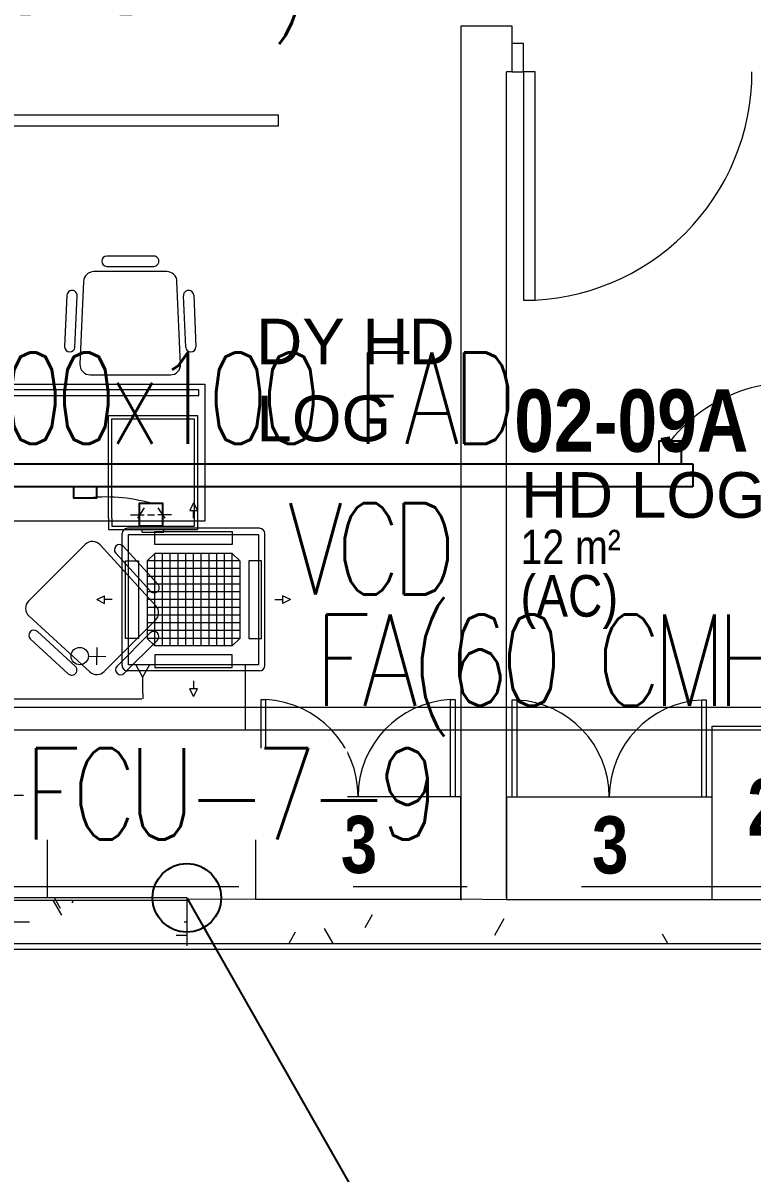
# Model space of a CAD drawing. Header units: millimetres. Extents: x 50620 to 404449, y -131543 to 97.
# Drawn here: x 357970 to 361162, y -108453 to -103417 of the extents above; entities that cross this region are included whole.
import ezdxf

# ---------------------------------------------------------------- set-up
doc = ezdxf.new("R2010")
doc.units = ezdxf.units.MM
doc.linetypes.add('CONTINOUS', pattern=[0])
doc.linetypes.add('IDA - Grid Line', pattern=[3500, 2000, -500, 500, -500])
for name, color, linetype, lineweight in [('1599_DB_A_BLK2_HQ_R21-2ND STOREY 20230517--$0$A-_DOOR----_E', 8, 'Continuous', 9), ('1599_DB_A_BLK2_HQ_R21-2ND STOREY 20230517--$0$S-_COLN----_E', 8, 'Continuous', 9), ('A-_FLOR----_E', 8, 'Continuous', 9), ('A-_FURT----_E', 8, 'Continuous', 9), ('A-_ROOMNAME_A', 8, 'Continuous', 9), ('A-_WALL----_E', 8, 'Continuous', 9), ('A-_WALL----_E-1', 8, 'Continuous', 18), ('A-_WALL----_H-2', 8, 'Continuous', 9), ('A-_WALLPRTN_E', 8, 'Continuous', 9), ('FURNITURE', 8, 'Continuous', 9), ('M-_ACMV TX', 6, 'Continuous', 25), ('M-_ACON----_E-N', 7, 'Continuous', 9), ('M-_ARCHI', 8, 'Continuous', 5), ('M-AC-TEXT', 5, 'CONTINOUS', 25), ('M-ACMV_CDP', 190, 'DRAIN_PIPE', 13), ('M-ACMV_FAD', 3, 'Continuous', 25), ('M-ACMV_FAF', 3, 'Continuous', 25), ('M-ACMV_FCU', 5, 'Continuous', 25), ('M-ACMV_FLEXD', 222, 'Continuous', 25), ('M-ACMV_PW', 8, 'REFRIGERANT', 25), ('M-ACMV_REF-P', 134, '500-1-RP', 9), ('M-FA TEXT', 3, 'Continuous', 25), ('M_ACMV_ANNOTATION', 7, 'Continuous', 20)]:
    doc.layers.add(name, color=color, linetype=linetype, lineweight=lineweight)
doc.layers.add('S-_ANOTGRID_E-1', color=9, linetype='IDA - Grid Line', lineweight=5, true_color=0x808080)
doc.styles.add('Arial', font='arial.ttf', dxfattribs={"width": 0.8, "height": 300})
doc.styles.add('Arial Narrow_4', font='ARIALN.TTF', dxfattribs={"height": 375})
doc.styles.add('Arial Narrow_B_2', font='ARIALNB.TTF', dxfattribs={"height": 500})
doc.styles.add('Arial Narrow_B_4', font='ARIALNB.TTF', dxfattribs={"height": 500})
doc.styles.add('Arial_3', font='arial.ttf', dxfattribs={"height": 500})
doc.styles.add('ROMANS', font='romans.shx', dxfattribs={"width": 0.8})
doc.styles.get("Standard").update_dxf_attribs({"font": 'arial.ttf'})
doc.linetypes.add('500-1-RP', pattern='A,0.75,-0.5,0.75,-0.5,0.75,-0.5,0.75,-1.7,["RP",Standard,S=1,R=0,X=-1,Y=-0.5],-1.7', length=7.9)
doc.linetypes.add('BATTING', pattern='A,0.0001,-0.1,[134,ltypeshp.shx,S=0.1,R=0,X=-0.1,Y=0],-0.2,[134,ltypeshp.shx,S=0.1,R=180,X=0.1,Y=0],-0.1', length=0.4001)
doc.linetypes.add('DRAIN_PIPE', pattern='A,0.5,-0.2,["D",Standard,S=0.1,R=0,X=-0.1,Y=-0.05],-0.25', length=0.95)
doc.linetypes.add('REFRIGERANT', pattern='A,15,-5.08,["R",Standard,S=2.54,R=0,X=-2.54,Y=-1.27],-5.08', length=25.16)
doc.dimstyles.get("Standard").update_dxf_attribs({"dimtxt": 200, "dimasz": 150, "dimexe": 0.18, "dimexo": 0.0625, "dimgap": 10, "dimtad": 1, "dimtih": 1, "dimtoh": 1, "dimdec": 0, "dimzin": 0, "dimdsep": 46, "dimtxsty": 'Standard', "dimcen": 0.09, "dimclrd": 256, "dimclre": 256, "dimclrt": 256, "dimadec": 0, "dimazin": 0, "dimtfac": 1, "dimtdec": 0, "dimtofl": 0, "dimtmove": 0, "dimatfit": 3, "dimfxl": 1, "dimtolj": 1, "dimtzin": 0, "dimarcsym": 1})

# ---------------------------------------------------------------- blocks, each defined once
blk = doc.blocks.new('A$C7208cd76')
at = {"layer": 'M-ACMV_FCU', "lineweight": 15}
for p, q in [((0, 424.1), (-17, 390.2)), ((0, 424.1), (17, 390.2)), ((-17, 390.2), (17, 390.2)), ((0, 356.2), (0, 390.2)), ((288.8, 312.5), (-288.8, 312.5)), ((288.9, 312.6), (288.9, 312.6)), ((-312.5, 288.8), (-312.5, -288.8)), ((312.5, 288.8), (312.5, -288.8)), ((312.6, 288.9), (312.6, 288.9)), ((-202.6, 169.6), (-169.6, 202.6)), ((-169.6, 202.6), (169.6, 202.6)), ((-169.6, 202.6), (-169.6, -202.6)), ((-135.7, 202.6), (-135.7, -202.6)), ((-101.8, 202.6), (-101.8, -202.6)), ((-67.9, 202.6), (-67.9, -202.6)), ((-33.9, 202.6), (-33.9, -202.6)), ((0, 202.6), (0, -202.6)), ((33.9, 202.6), (33.9, -202.6)), ((67.9, 202.6), (67.9, -202.6)), ((101.8, 202.6), (101.8, -202.6)), ((135.7, 202.6), (135.7, -202.6)), ((169.6, 202.6), (202.6, 169.6)), ((169.6, 202.6), (169.6, -202.6)), ((-202.6, 169.6), (-202.6, -169.6)), ((202.6, 169.6), (-202.6, 169.6)), ((202.6, 169.6), (202.6, -169.6)), ((202.6, 135.7), (-202.6, 135.7)), ((202.6, 101.8), (-202.6, 101.8)), ((202.6, 67.9), (-202.6, 67.9)), ((-424.1, 0), (-390.2, 17)), ((-424.1, 0), (-390.2, -17)), ((-390.2, -17), (-390.2, 17)), ((-356.2, 0), (-390.2, 0)), ((202.6, 33.9), (-202.6, 33.9)), ((202.6, 0), (-202.6, 0)), ((356.2, 0), (390.2, 0)), ((390.2, 17), (390.2, -17)), ((424.1, 0), (390.2, 17)), ((424.1, 0), (390.2, -17)), ((202.6, -33.9), (-202.6, -33.9)), ((202.6, -67.9), (-202.6, -67.9)), ((202.6, -101.8), (-202.6, -101.8)), ((202.6, -135.7), (-202.6, -135.7)), ((-169.6, -202.6), (-202.6, -169.6)), ((202.6, -169.6), (-202.6, -169.6)), ((169.6, -202.6), (202.6, -169.6)), ((-169.6, -202.6), (169.6, -202.6)), ((288.8, -312.5), (-288.8, -312.5)), ((17, -390.2), (-17, -390.2)), ((0, -424.1), (-17, -390.2)), ((0, -356.2), (0, -390.2)), ((0, -424.1), (17, -390.2))]:
    blk.add_line(p, q, dxfattribs=at)
for points in [[(285, 285), (285, -285), (-285, -285), (-285, 285)], [(-169.6, 241.6), (169.6, 241.6), (169.6, 297.9), (-169.6, 297.9)], [(-241.6, 169.6), (-241.6, -169.6), (-297.9, -169.6), (-297.9, 169.6)], [(241.6, 169.6), (241.6, -169.6), (297.9, -169.6), (297.9, 169.6)], [(-169.6, -241.6), (169.6, -241.6), (169.6, -297.9), (-169.6, -297.9)]]:
    blk.add_lwpolyline(points, close=True, dxfattribs=at)
for centre, start, end in [((-288.8, 288.8), 90, 180), ((288.8, 288.8), 0, 90), ((-288.8, -288.8), 180, 270), ((288.8, -288.8), 270, 0)]:
    blk.add_arc(centre, 23.7, start, end, dxfattribs=at)
blk = doc.blocks.new('A$C49267d6b')
at = {"layer": 'M-_ACON----_E-N', "lineweight": 0}
for p, q in [((-25.4, 76.2), (12.7, 101.6)), ((0, 127), (0, 76.2)), ((0, 63.5), (0, 38.1)), ((-25.4, 25.4), (12.7, 0)), ((0, -25.4), (0, 25.4))]:
    blk.add_line(p, q, dxfattribs=at)
blk = doc.blocks.new('SSO')
at = {"layer": 'M-ACMV_PW', "color": 1, "linetype": 'ByBlock', "lineweight": 5}
for points in [[(1064770.8, 20778.3), (1064771.8, 20867.5)], [(1064770.8, 20778.3), (1064771.8, 20867.5)], [(1064770.8, 20778.3), (1064771.8, 20867.5)], [(1064770.8, 20778.3), (1064771.8, 20867.5)], [(1064770.8, 20778.3), (1064771.8, 20867.5)], [(1064770.8, 20778.3), (1064771.8, 20867.5)], [(1064815.9, 20822.4), (1064726.7, 20823.4)], [(1064815.9, 20822.4), (1064726.7, 20823.4)]]:
    blk.add_lwpolyline(points, dxfattribs=at)
blk.add_circle((1064770.3, 20733.6), 44.6, dxfattribs=at)
blk.add_circle((1064770.3, 20733.6), 44.6, dxfattribs=at)
blk = doc.blocks.new('A$C81577ca4')
at = {"layer": 'M-ACMV_REF-P', "lineweight": 0, "ltscale": 0.75}
for p, q in [((19, -95), (-36, -125)), ((-36, -125), (-86, -125)), ((19, -155), (-36, -125))]:
    blk.add_line(p, q, dxfattribs=at)
blk = doc.blocks.new('ARCHI 2ND_2024 09 11')
at = {"layer": '1599_DB_A_BLK2_HQ_R21-2ND STOREY 20230517--$0$S-_COLN----_E', "lineweight": 5}
h = blk.add_hatch(dxfattribs=at)
h.set_pattern_fill('FP_3', color=8, style=0, pattern_type=2)
h.set_pattern_definition([(6e-11, (-28420.7, -3975.34), (1016, 254), [83.82, -678.18, 83.82, -678.18, -4064]), (6e-11, (-28420.7, -3975.34), (1016, 254), [-1524, 83.82, -1440.18, 83.82, -678.18, -1778]), (6e-11, (-28420.7, -3975.34), (1016, 254), [-3810, 83.82, -424.18, 83.82, -1186.18]), (120, (-28039.7, -3848.34), (-727.97045, 752.8818), [83.82, -678.18, 83.82, -678.18, -4064]), (120, (-28039.7, -3848.34), (-727.97045, 752.8818), [-1524, 83.82, -1440.18, 83.82, -678.18, -1778]), (120, (-28039.7, -3848.34), (-727.97045, 752.8818), [-3810, 83.82, -424.18, 83.82, -1186.18]), (240, (-27912.7, -3340.34), (-288.02955, -1006.8818), [83.82, -678.18, 83.82, -678.18, -4064]), (240, (-27912.7, -3340.34), (-288.02955, -1006.8818), [-1524, 83.82, -1440.18, 83.82, -678.18, -1778]), (240, (-27912.7, -3340.34), (-288.02955, -1006.8818), [-3810, 83.82, -424.18, 83.82, -1186.18])])
h.paths.add_polyline_path([(-26300, -79260.6), (-29050, -79260), (-29050, -79460), (-26300, -79450)])
at = {"layer": 'A-_WALL----_H-2', "lineweight": 5}
h = blk.add_hatch(dxfattribs=at)
h.set_pattern_fill('FP_3', color=256, style=0, pattern_type=2)
h.set_pattern_definition([(360, (102886.37, 38752.37), (1016, 254), [83.82, -678.18, 83.82, -678.18, -4064]), (360, (102886.37, 38752.37), (1016, 254), [-1524, 83.82, -1440.18, 83.82, -678.18, -1778]), (360, (102886.37, 38752.37), (1016, 254), [-3810, 83.82, -424.18, 83.82, -1186.18]), (120, (103267.37, 38879.37), (-727.97045, 752.8818), [83.82, -678.18, 83.82, -678.18, -4064]), (120, (103267.37, 38879.37), (-727.97045, 752.8818), [-1524, 83.82, -1440.18, 83.82, -678.18, -1778]), (120, (103267.37, 38879.37), (-727.97045, 752.8818), [-3810, 83.82, -424.18, 83.82, -1186.18]), (240, (103394.37, 39387.37), (-288.02955, -1006.8818), [83.82, -678.18, 83.82, -678.18, -4064]), (240, (103394.37, 39387.37), (-288.02955, -1006.8818), [-1524, 83.82, -1440.18, 83.82, -678.18, -1778]), (240, (103394.37, 39387.37), (-288.02955, -1006.8818), [-3810, 83.82, -424.18, 83.82, -1186.18])])
h.paths.add_polyline_path([(-27677.6, -79450), (-22150, -79450), (-22150, -79325), (-35450, -79325), (-35450, -79450)])
at = {"color": 8, "lineweight": 5}
for p, q in [((-27672.1, -75820.6), (-25899.9, -75820.6)), ((-25899.9, -75820.6), (-25899.9, -75870.6)), ((-25899.9, -75870.6), (-27672.1, -75870.6)), ((-26445.2, -76439.7), (-26650.2, -76439.7)), ((-26650.2, -76484.7), (-26445.2, -76484.7)), ((-26388.2, -76507.7), (-26707.1, -76507.7)), ((-26752.1, -76550.7), (-26768.1, -76912.7)), ((-26327.3, -76912.7), (-26343.3, -76550.7)), ((-26825.2, -76611.4), (-26835.2, -76837.2)), ((-26790.2, -76838.2), (-26780.3, -76613.4)), ((-26305.2, -76838.2), (-26315.1, -76613.4)), ((-26270.1, -76611.4), (-26260.2, -76837.2)), ((-26723.2, -76959.7), (-26372.2, -76959.7)), ((-26643.1, -77137.8), (-26253.1, -77137.8)), ((-26643.1, -77587.3), (-26643.1, -77137.8)), ((-26253.1, -77137.8), (-26253.1, -77637.3)), ((-26628.1, -77152.8), (-26268.1, -77152.8)), ((-26628.1, -77587.3), (-26628.1, -77152.8)), ((-26268.1, -77152.8), (-26268.1, -77622.3)), ((-26643.1, -77587.3), (-26643.1, -77637.3)), ((-26628.1, -77587.3), (-26628.1, -77622.3)), ((-26643.1, -77637.3), (-26253.1, -77637.3)), ((-26643.1, -77637.3), (-26253.1, -77637.3)), ((-26628.1, -77622.3), (-26268.1, -77622.3)), ((-26496.1, -77648.3), (-26496.1, -77637.3)), ((-26496.1, -77648.3), (-26400.1, -77648.3)), ((-26400.1, -77648.3), (-26400.1, -77637.3)), ((-26993.2, -77950.7), (-26745, -77702.5)), ((-26680, -77704), (-26435.4, -77971.3)), ((-26611.7, -77741), (-26459.8, -77907)), ((-26426.6, -77876.6), (-26579.2, -77709.9)), ((-26724.4, -78260.3), (-26991.7, -78015.7)), ((-26436.7, -78033.5), (-26662.2, -78259)), ((-26954.7, -78084), (-26788.7, -78235.9)), ((-26605.7, -78235), (-26460.7, -78090)), ((-26819.1, -78269.1), (-26985.8, -78116.5)), ((-26428.9, -78121.8), (-26573.9, -78266.8))]:
    blk.add_line(p, q, dxfattribs=at)
blk.add_lwpolyline([(-27072, -78800), (-27672, -78800), (-27672, -77000), (-26222, -77000), (-26222, -77600), (-27072, -77600)], close=True, dxfattribs=at)
for centre, radius, start, end in [((-26650.2, -76462.2), 22.5, 90, 270), ((-26445.2, -76462.2), 22.5, 270, 90), ((-26707.1, -76552.7), 45, 90, 177.4674), ((-26388.2, -76552.7), 45, 2.5326, 90), ((-26802.7, -76612.4), 22.5, 357.4674, 177.473), ((-26292.6, -76612.4), 22.5, 2.527, 182.5326), ((-26812.7, -76837.2), 22.5, 180, 357.4674), ((-26282.7, -76837.2), 22.5, 182.5326, 0), ((-26723.2, -76914.7), 45, 177.4674, 270), ((-26372.2, -76914.7), 45, 270, 2.5326), ((-26713.2, -77734.4), 45, 42.4674, 135), ((-26595.1, -77725.8), 22.5, 45, 222.4674), ((-26443.2, -77891.8), 22.5, 222.4674, 42.473), ((-26961.4, -77982.5), 45, 135, 227.5326), ((-26468.6, -78001.6), 45, 315, 42.4674), ((-26468.6, -78001.6), 45, 315, 42.4674), ((-26969.9, -78100.6), 22.5, 47.5326, 225), ((-26444.8, -78105.9), 22.5, 315, 135), ((-26803.9, -78252.5), 22.5, 227.527, 47.5326), ((-26589.8, -78250.9), 22.5, 135, 315), ((-26694.1, -78227.2), 45, 227.5326, 315)]:
    blk.add_arc(centre, radius, start, end, dxfattribs=at)
at = {"layer": '1599_DB_A_BLK2_HQ_R21-2ND STOREY 20230517--$0$A-_DOOR----_E', "color": 8, "lineweight": 5}
for p, q in [((-24825, -75508.3), (-24875, -75508.3)), ((-24825, -75633.3), (-24825, -75508.3)), ((-24875, -75633.3), (-24825, -75633.3)), ((-24825, -75633.3), (-24825, -76633.3)), ((-24775, -75633.3), (-24825, -75633.3)), ((-24775, -76633.3), (-24775, -75633.3)), ((-24825, -76633.3), (-24775, -76633.3))]:
    blk.add_line(p, q, dxfattribs=at)
blk.add_arc((-24825, -75633.3), 1000, 270, 0, dxfattribs=at)
at = {"layer": '1599_DB_A_BLK2_HQ_R21-2ND STOREY 20230517--$0$S-_COLN----_E', "color": 8, "lineweight": 5}
for p, q in [((-24875, -75433.3), (-25100, -75433.3)), ((-25100, -75433.3), (-25100, -79250)), ((-24875, -75633.3), (-24875, -75433.3)), ((-24900, -79250), (-24900, -75633.3)), ((-24875, -75633.3), (-24900, -75633.3)), ((-22150, -79259.3), (-26300, -79256.4)), ((-35450, -79450), (-22150, -79450)), ((-35450, -79450), (-22150, -79450)), ((-36275, -79475), (-21325, -79475)), ((-36275, -79475), (-21325, -79475))]:
    blk.add_line(p, q, dxfattribs=at)
at = {"layer": '1599_DB_A_BLK2_HQ_R21-2ND STOREY 20230517--$0$S-_COLN----_E', "color": 8, "linetype": 'Continuous', "lineweight": 5}
for p, q in [((-26852.7, -79297.1), (-26879.9, -79250)), ((-26346.7, -79413.3), (-26300, -79413.3))]:
    blk.add_line(p, q, dxfattribs=at)
at = {"layer": 'A-_FLOR----_E', "lineweight": 5}
blk.add_line((-36250, -79450), (-21350, -79450), dxfattribs=at)
at = {"layer": 'A-_FLOR----_E', "color": 8, "lineweight": 5}
blk.add_line((-36250, -79450), (-21350, -79450), dxfattribs=at)
at = {"layer": 'A-_FURT----_E', "color": 8, "lineweight": 5}
for p, q in [((-25975, -78806.6), (-25975, -78381.6)), ((-25975, -78381.6), (-25955, -78381.6)), ((-25955, -78381.6), (-25955, -78806.6)), ((-25145, -78806.6), (-25145, -78381.6)), ((-25145, -78381.6), (-25125, -78381.6)), ((-25125, -78381.6), (-25125, -78806.6)), ((-24875, -78808.4), (-24875, -78383.4)), ((-24875, -78383.4), (-24855, -78383.4)), ((-24855, -78383.4), (-24855, -78808.4)), ((-24045, -78808.4), (-24045, -78383.4)), ((-24045, -78383.4), (-24025, -78383.4)), ((-24025, -78383.4), (-24025, -78808.4)), ((-26000, -78806.6), (-25100, -78806.6)), ((-26000, -78806.6), (-26000, -79256.6)), ((-25100, -79256.6), (-25100, -78806.6)), ((-24900, -78808.4), (-24000, -78808.4)), ((-24900, -78808.4), (-24900, -79258.4)), ((-24000, -79258.4), (-24000, -78808.4)), ((-25100, -79256.6), (-26000, -79256.6)), ((-24000, -79258.4), (-24900, -79258.4))]:
    blk.add_line(p, q, dxfattribs=at)
for points in [[(-23550, -79258.4), (-24000, -79258.4), (-24000, -78498.4), (-23550, -78498.4)], [(-27672, -79250), (-27672, -78800), (-26912, -78800), (-26912, -79250)]]:
    blk.add_lwpolyline(points, close=True, dxfattribs=at)
for centre, start, end in [((-25975, -78806.6), 0, 87.281), ((-25125, -78806.6), 92.719, 180), ((-24875, -78808.4), 0, 87.281), ((-24025, -78808.4), 92.719, 180)]:
    blk.add_arc(centre, 425, start, end, dxfattribs=at)
at = {"layer": 'A-_WALL----_E', "lineweight": 5}
blk.add_line((-35450, -79450), (-22150, -79450), dxfattribs=at)
at = {"layer": 'A-_WALL----_E', "color": 8, "lineweight": 5}
blk.add_line((-35450, -79450), (-22150, -79450), dxfattribs=at)
at = {"layer": 'A-_WALL----_E-1', "lineweight": 5}
blk.add_line((-36125, -79475), (-21325, -79475), dxfattribs=at)
at = {"layer": 'A-_WALL----_E-1', "color": 8, "lineweight": 5}
blk.add_line((-36125, -79475), (-21325, -79475), dxfattribs=at)
at = {"layer": 'A-_WALLPRTN_E', "color": 8, "lineweight": 5}
for p, q in [((-25100, -76935.6), (-25100, -79260.6)), ((-26300, -79250), (-29050, -79250)), ((-29050, -79260), (-26300, -79260.6)), ((-26300, -79250), (-26300, -79450)), ((-26300, -79260.6), (-26300, -79460.6))]:
    blk.add_line(p, q, dxfattribs=at)
at = {"layer": 'FURNITURE', "color": 8, "lineweight": 5}
blk.add_lwpolyline([(-27647, -77025), (-27647, -77050), (-26247, -77050), (-26247, -77025)], close=True, dxfattribs=at)
at = {"layer": 'S-_ANOTGRID_E-1', "color": 8, "lineweight": 5}
blk.add_line((-38572.1, -79200), (17962.1, -79200), dxfattribs=at)
at = {"color": 8, "lineweight": 5, "style": 'Arial_3'}
for s, p in [('DY HD', (-25996.3, -76913.9)), ('LOG', (-25995.2, -77250.8)), ('HD LOG', (-24836.5, -77585.8))]:
    blk.add_text(s, height=200, dxfattribs=at).set_placement(p)
at = {"layer": 'A-_FURT----_E', "color": 8, "lineweight": 5, "char_height": 250, "width": 196.413, "attachment_point": 1, "style": 'Arial Narrow_B_4'}
for s, insert in [('2', (-23845.6, -78727.6)), ('3', (-25625.7, -78891.1)), ('3', (-24525.7, -78892.9))]:
    blk.add_mtext(s, dxfattribs=dict(at, insert=insert))
at = {"layer": 'A-_ROOMNAME_A', "color": 8, "lineweight": 5}
for s, height, style, p in [('02-09A', 272.93, 'Arial Narrow_B_2', (-24865.9, -77296.5)), ('12 m²', 150, 'Arial Narrow_4', (-24838.6, -77788.1)), ('(AC)', 181.95, 'Arial Narrow_4', (-24839, -78018.6))]:
    blk.add_text(s, height=height, dxfattribs=dict(at, style=style)).set_placement(p)

msp = doc.modelspace()

# ---------------------------------------------------------------- block references
at = {"layer": 'M-_ARCHI', "lineweight": 5, "extrusion": (0.000419962, 1.0854e-05, 1), "rotation": 359.9999887056363}
msp.add_blockref('ARCHI 2ND_2024 09 11', (384987.1, -27998.1, 422.1), dxfattribs=at)

# ---------------------------------------------------------------- next in the draw order: linework, layer by layer
at = {"layer": 'M-ACMV_CDP', "ltscale": 2.5}
for p, q in [((358942.9, -106227.1), (358942.9, -106513)), ((351458, -106513), (362016.9, -106513))]:
    msp.add_line(p, q, dxfattribs=at)
at = {"layer": 'M-ACMV_FAD'}
for p, q in [((355103.6, -105348.2, 74), (360903.6, -105348.2, 74)), ((360903.6, -105348.2, 74), (360903.6, -105448.2, 74)), ((360903.6, -105448.2, 74), (355103.6, -105448.2, 74))]:
    msp.add_line(p, q, dxfattribs=at)
at = {"layer": 'M-ACMV_FAD', "elevation": 74}
for points in [[(360853.6, -105348.2), (360853.6, -105248.2), (360753.6, -105248.2), (360753.6, -105348.2)], [(358291.9, -105448.2), (358291.9, -105498.2), (358191.9, -105498.2), (358191.9, -105448.2)]]:
    msp.add_lwpolyline(points, dxfattribs=at)
at = {"layer": 'M-ACMV_FAD'}
msp.add_lwpolyline([(358480.5, -105620.3), (358480.5, -105520.3), (358580.5, -105520.3), (358580.5, -105620.3)], close=True, dxfattribs=at)
at = {"layer": 'M-ACMV_FLEXD', "color": 3, "linetype": 'BATTING', "lineweight": 0}
for centre, radius, start, end in [((361339.2, -105676.5, -148), 685.8, 69.1548, 141.3544), ((358331.1, -106226.9, -148), 734.2, 74.2379, 96.9773)]:
    msp.add_arc(centre, radius, start, end, dxfattribs=at)
at = {"layer": 'M-ACMV_REF-P', "color": 219, "ltscale": 0.25, "true_color": 0x642165}
for p, q in [((358493.3, -106332.1), (358494.4, -106377.2)), ((354279.4, -106377.2), (358490.6, -106377.2))]:
    msp.add_line(p, q, dxfattribs=at)
at = {"layer": 'M-ACMV_REF-P', "color": 159, "ltscale": 0.25, "true_color": 0x22346e}
msp.add_line((351013.1, -106413), (361563.5, -106413), dxfattribs=at)

# ---------------------------------------------------------------- next in the draw order: block references
at = {"layer": 'M-_ACMV TX', "xscale": -1.181061443391948, "yscale": 1.181061443391948, "zscale": 1.181061443391948, "rotation": 90}
msp.add_blockref('A$C49267d6b', (358590.5, -105570.3), dxfattribs=at)
at = {"layer": 'M-ACMV_FAD', "rotation": 89.99999999999999}
msp.add_blockref('A$C81577ca4', (358368.3, -106246.1), dxfattribs=at)
at = {"layer": 'M-ACMV_FAF', "rotation": 270}
msp.add_blockref('A$C7208cd76', (358716.6, -105942.1), dxfattribs=at)
at = {"layer": 'M-ACMV_PW', "color": 1, "linetype": 'ByBlock', "lineweight": 5, "xscale": 0.85, "yscale": 0.85, "zscale": 0.85, "rotation": 270}
msp.add_blockref('SSO', (340594.6, 798865.5, 0.4), dxfattribs=at)

# ---------------------------------------------------------------- next in the draw order: texts
at = {"layer": 'M-AC-TEXT', "insert": (357971.9, -106992.7), "char_height": 400, "width": 1418.202, "attachment_point": 7, "line_spacing_factor": 0.8, "style": 'ROMANS', "bg_fill": 3, "box_fill_scale": 1, "bg_fill_color": 256, "bg_fill_transparency": 0}
msp.add_mtext('{\\Fsimplex|c0;\\T0.8;FCU-7-9}', dxfattribs=at)
at = {"layer": 'M-FA TEXT', "char_height": 400, "attachment_point": 7, "line_spacing_factor": 0.8, "style": 'ROMANS'}
for s, insert, width in [('{\\Fsimplex|c0;\\T0.8;FA(65 CMH)}', (357034, -103510.2, -0.2), 2511.354), ('{\\Fsimplex|c0;\\T0.8;VCD}', (359127.6, -105920.4), 1349.021), ('{\\Fsimplex|c0;\\T0.8;FA(60 CMH)}', (359243.8, -106541.2), 2363.309)]:
    msp.add_mtext(s, dxfattribs=dict(at, insert=insert, width=width))
at = {"layer": 'M-FA TEXT', "linetype": 'Continuous', "insert": (357643.6, -105260.1, 74), "char_height": 400, "width": 2685.18, "attachment_point": 7, "line_spacing_factor": 0.8, "style": 'Arial'}
msp.add_mtext('{\\Fsimplex|c0;\\T0.8;100x100 FAD}', dxfattribs=at)

# ---------------------------------------------------------------- next in the draw order: leaders
at = {"layer": 'M_ACMV_ANNOTATION'}
msp.add_leader([(358687.2, -107248, 0.9), (362020.4, -113102.9, -0.5), (365183.6, -113102.9, -1.8)], dimstyle='Standard', override={"dimasz": 300, "dimtad": 0, "dimldrblk": 'DotBlank', "dimfxl": 100, "dimarcsym": 2}, dxfattribs=at)

doc.saveas('drawing.dxf')
